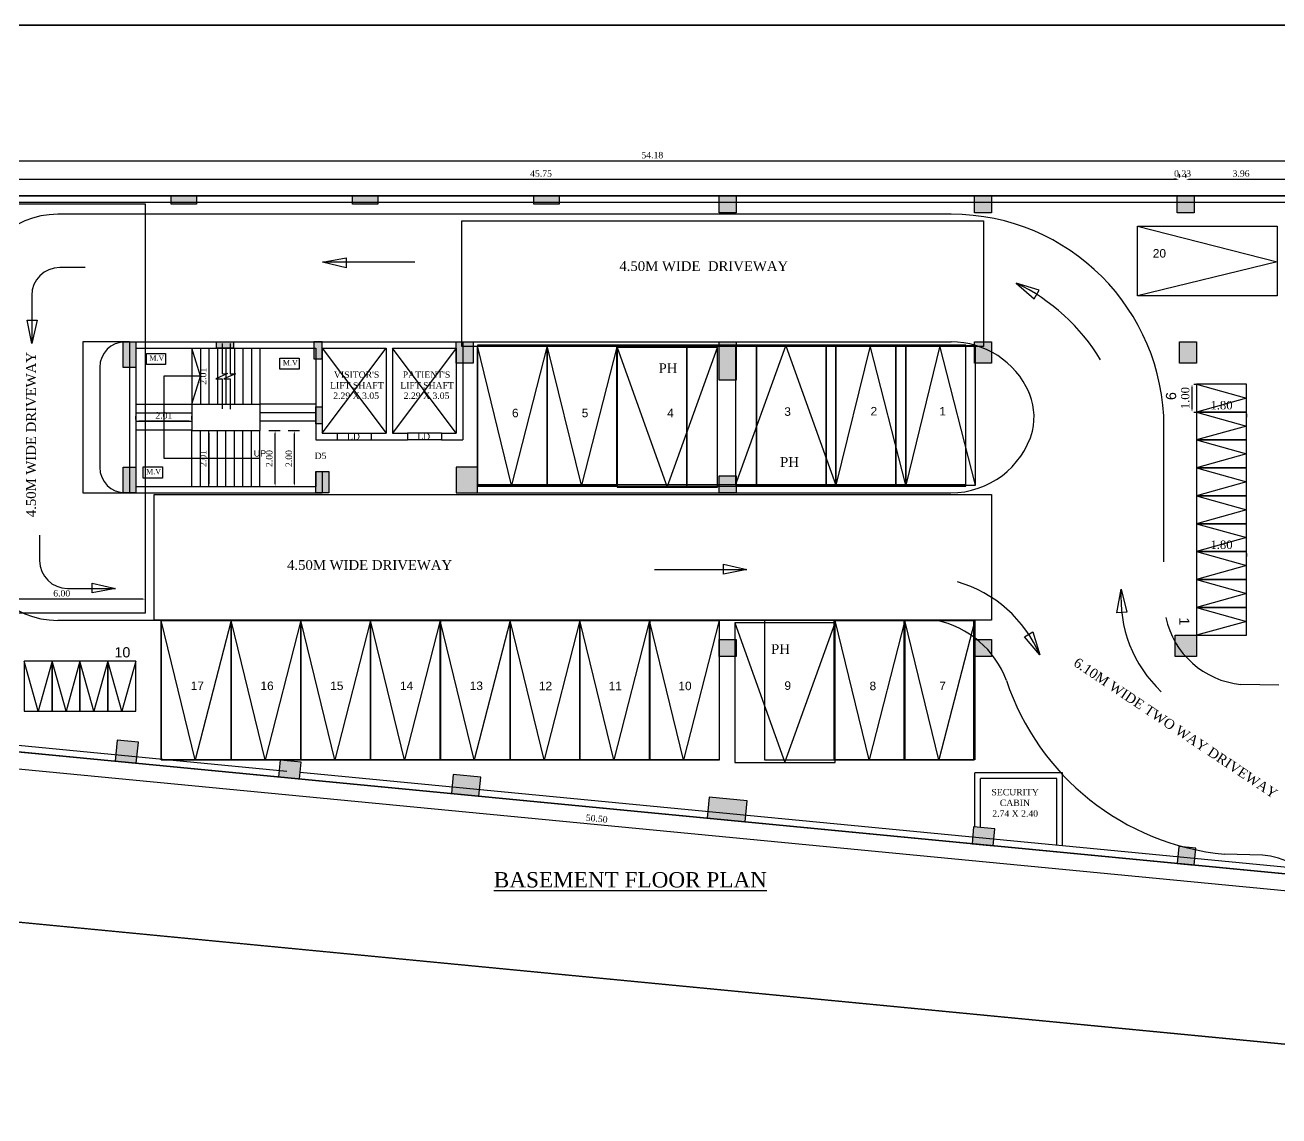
# Model space of a CAD drawing. Header units: metres. Extents: x 2754 to 3501, y 1112 to 1514.
# Drawn here: x 3011.47 to 3056.39, y 1399.78 to 1438.87 of the extents above; entities that cross this region are included whole.
import ezdxf
from ezdxf.lldxf.tags import DXFTag

# ---------------------------------------------------------------- set-up
doc = ezdxf.new("R2010")
doc.units = ezdxf.units.M
doc.linetypes.add('Demolished', pattern=[4.8, 3.2, -1.6])
for name, color, linetype in [('AR-COLHATCH', 2, 'Continuous'), ('AR-COLUMN', 2, 'Continuous'), ('AR-HIDDEN', 2, 'DASHED'), ('AR-TEXT', 55, 'Continuous'), ('AR-THIN', 8, 'Continuous'), ('AR-WALL', 7, 'Continuous'), ('BLK_1_BASEMENT_-1_BLDG_FOOTPRINT', 1, 'Continuous'), ('BLK_1_FLR_-1_BASEMENT_COVERED_PARKING', 173, 'Continuous'), ('BLK_1_FLR_-1_BLT_UP_AREA', 12, 'Continuous'), ('BLK_1_FLR_-1_BLT_UP_AREA_DEDUCT', 12, 'Continuous'), ('BLK_1_FLR_-1_EXIT_WIDTH_DOOR', 2, 'Continuous'), ('BLK_1_FLR_-1_EXIT_WIDTH_STAIR', 1, 'Continuous'), ('BLK_1_LVL_-1_BSMNT_PLOT_BOUNDARY', 70, 'Continuous'), ('BLK_1_LVL_-1_BSMNT_SIDE_SETBACK1', 171, 'Continuous'), ('BLK_1_LVL_-1_BSMNT_SIDE_SETBACK2', 102, 'Continuous'), ('DRIVE_WAY', 7, 'Continuous'), ('PER_AISLE_WIDTH', 5, 'Continuous')]:
    doc.layers.add(name, color=color, linetype=linetype)
doc.layers.add('PARKING_SLOT', color=30, linetype='Continuous', plot=False)
doc.layers.add('TWO_WHEELER_PARKING', color=2, linetype='Continuous', plot=False)
doc.styles.add('ANAND', font='times.ttf')
doc.styles.get("Standard").update_dxf_attribs({"font": 'arial.ttf'})
tags = doc.linetypes.add('DASHED', pattern=[0.75, 0.5, -0.25]).pattern_tags.tags
tags[6:7] = [DXFTag(74, 4), DXFTag(75, 0), DXFTag(340, '0'), DXFTag(46, 1.0), DXFTag(50, 0.0), DXFTag(44, 0.0), DXFTag(45, 0.0)]
tags[4:5] = [DXFTag(74, 4), DXFTag(75, 0), DXFTag(340, '0'), DXFTag(46, 1.0), DXFTag(50, 0.0), DXFTag(44, 0.0), DXFTag(45, 0.0)]
doc.dimstyles.new('V1', dxfattribs={"dimtxt": 0.23, "dimasz": 0.1, "dimexe": 0.18, "dimexo": 0.0625, "dimgap": 0.09, "dimtad": 1, "dimzin": 0, "dimdsep": 46, "dimtxsty": 'ANAND', "dimcen": 0.09, "dimadec": 0, "dimazin": 0, "dimtfac": 1, "dimtix": 1, "dimtofl": 0, "dimtmove": 2, "dimatfit": 0, "dimfxl": 0, "dimtolj": 1, "dimtzin": 0, "dimarcsym": 0})

# ---------------------------------------------------------------- blocks, each defined once
blk = doc.blocks.new('cOLUMN')
at = {"layer": 'AR-COLHATCH'}
h = blk.add_hatch(color=256, dxfattribs=at)
h.dxf.hatch_style = 1
h.paths.add_polyline_path([(24, 24), (0, 24), (0, 0), (24, 0)])
at = {"layer": 'AR-COLUMN'}
blk.add_lwpolyline([(0, 24), (24, 24), (24, 0), (0, 0)], close=True, dxfattribs=at)
blk = doc.blocks.new('FWOFKW23')
at = {"layer": 'AR-TEXT'}
blk.add_lwpolyline([(23488.7, -34981.1), (23520.1, -34993.2), (23522.5, -34979.4)], close=True, dxfattribs=at)
blk.add_arc((23461.9, -35259.5), 279.6, 51.0553, 84.5001, dxfattribs=at)
blk = doc.blocks.new('9EU19UJD')
at = {"layer": 'AR-TEXT'}
blk.add_lwpolyline([(22694.6, -36607.6, 0.226964), (22819.4, -36700.2)], format="xyb", dxfattribs=at)
blk.add_lwpolyline([(22694.6, -36607.6), (22718.5, -36631.3), (22707, -36639.2)], close=True, dxfattribs=at)
blk = doc.blocks.new('*D763')
at = {"color": 0, "lineweight": -2}
for p, q in [((3007.082, 1433.478), (3007.082, 1433.16)), ((3007.182, 1433.34), (3052.728, 1433.34)), ((3052.828, 1433.402), (3052.828, 1433.52))]:
    blk.add_line(p, q, dxfattribs=at)
at = {"color": 0}
for points in [[(3007.182, 1433.357), (3007.182, 1433.323), (3007.082, 1433.34)], [(3052.728, 1433.357), (3052.728, 1433.323), (3052.828, 1433.34)]]:
    blk.add_solid(points, dxfattribs=at)
at = {"layer": 'Defpoints', "color": 0}
for p in [(3007.082, 1433.54), (3052.828, 1433.34), (3052.828, 1433.34)]:
    blk.add_point(p, dxfattribs=at)
at = {"color": 0, "insert": (3029.955, 1433.547), "char_height": 0.23, "attachment_point": 5, "style": 'ANAND'}
blk.add_mtext('\\A1;45.75', dxfattribs=at)
blk = doc.blocks.new('*D764')
at = {"color": 0, "lineweight": -2}
for p, q in [((3052.728, 1433.34), (3052.628, 1433.34)), ((3052.828, 1433.402), (3052.828, 1433.52)), ((3053.056, 1433.402), (3053.056, 1433.52)), ((3053.156, 1433.34), (3053.256, 1433.34))]:
    blk.add_line(p, q, dxfattribs=at)
at = {"color": 0}
for points in [[(3052.728, 1433.357), (3052.728, 1433.323), (3052.828, 1433.34)], [(3053.156, 1433.357), (3053.156, 1433.323), (3053.056, 1433.34)]]:
    blk.add_solid(points, dxfattribs=at)
at = {"layer": 'Defpoints', "color": 0}
for p in [(3052.828, 1433.34), (3053.056, 1433.34), (3053.056, 1433.34)]:
    blk.add_point(p, dxfattribs=at)
at = {"color": 0, "insert": (3052.942, 1433.547), "char_height": 0.23, "attachment_point": 5, "style": 'ANAND'}
blk.add_mtext('\\A1;0.23', dxfattribs=at)
blk = doc.blocks.new('*D765')
at = {"color": 0, "lineweight": -2}
for p, q in [((3053.056, 1433.402), (3053.056, 1433.52)), ((3053.156, 1433.34), (3056.919, 1433.34)), ((3057.019, 1433.402), (3057.019, 1433.52))]:
    blk.add_line(p, q, dxfattribs=at)
at = {"color": 0}
for points in [[(3053.156, 1433.357), (3053.156, 1433.323), (3053.056, 1433.34)], [(3056.919, 1433.357), (3056.919, 1433.323), (3057.019, 1433.34)]]:
    blk.add_solid(points, dxfattribs=at)
at = {"layer": 'Defpoints', "color": 0}
for p in [(3053.056, 1433.34), (3057.019, 1433.34), (3057.019, 1433.34)]:
    blk.add_point(p, dxfattribs=at)
at = {"color": 0, "insert": (3055.037, 1433.547), "char_height": 0.23, "attachment_point": 5, "style": 'ANAND'}
blk.add_mtext('\\A1;3.96', dxfattribs=at)
blk = doc.blocks.new('*D768')
at = {"color": 0, "lineweight": -2}
for p, q in [((3006.854, 1434.009), (3006.854, 1433.817)), ((3061.032, 1434.009), (3061.032, 1433.817)), ((3006.954, 1433.997), (3060.932, 1433.997))]:
    blk.add_line(p, q, dxfattribs=at)
at = {"color": 0}
for points in [[(3006.954, 1434.014), (3006.954, 1433.981), (3006.854, 1433.997)], [(3060.932, 1434.014), (3060.932, 1433.981), (3061.032, 1433.997)]]:
    blk.add_solid(points, dxfattribs=at)
at = {"layer": 'Defpoints', "color": 0}
for p in [(3006.854, 1434.071), (3061.032, 1434.071), (3061.032, 1433.997)]:
    blk.add_point(p, dxfattribs=at)
at = {"color": 0, "insert": (3033.943, 1434.205), "char_height": 0.23, "attachment_point": 5, "style": 'ANAND'}
blk.add_mtext('\\A1;54.18', dxfattribs=at)
blk = doc.blocks.new('*D789')
at = {"color": 0, "lineweight": -2}
for p, q in [((3006.848, 1413.182), (3006.779, 1412.466)), ((3006.895, 1412.636), (3056.964, 1407.817)), ((3057.115, 1408.344), (3057.046, 1407.628))]:
    blk.add_line(p, q, dxfattribs=at)
at = {"color": 0}
for points in [[(3006.897, 1412.652), (3006.894, 1412.619), (3006.796, 1412.645)], [(3056.966, 1407.834), (3056.963, 1407.801), (3057.064, 1407.808)]]:
    blk.add_solid(points, dxfattribs=at)
at = {"layer": 'Defpoints', "color": 0}
for p in [(3006.854, 1413.244), (3057.121, 1408.407), (3057.064, 1407.808)]:
    blk.add_point(p, dxfattribs=at)
at = {"color": 0, "insert": (3031.95, 1410.433), "char_height": 0.23, "attachment_point": 5, "rotation": 354.503, "style": 'ANAND'}
blk.add_mtext('\\A1;50.50', dxfattribs=at)
blk = doc.blocks.new('*D796')
at = {"color": 0, "lineweight": -2}
for p, q in [((3018.118, 1427.288), (3018.235, 1427.288)), ((3018.055, 1427.188), (3018.055, 1425.381)), ((3018.118, 1425.281), (3018.235, 1425.281))]:
    blk.add_line(p, q, dxfattribs=at)
at = {"color": 0}
for points in [[(3018.038, 1427.188), (3018.072, 1427.188), (3018.055, 1427.288)], [(3018.038, 1425.381), (3018.072, 1425.381), (3018.055, 1425.281)]]:
    blk.add_solid(points, dxfattribs=at)
at = {"layer": 'Defpoints', "color": 0}
for p in [(3018.055, 1427.288), (3018.055, 1425.281), (3018.055, 1425.281)]:
    blk.add_point(p, dxfattribs=at)
at = {"color": 0, "insert": (3017.848, 1426.285), "char_height": 0.23, "attachment_point": 5, "rotation": 90, "style": 'ANAND'}
blk.add_mtext('\\A1;2.01', dxfattribs=at)
blk = doc.blocks.new('*D797')
at = {"color": 0, "lineweight": -2}
for p, q in [((3018.055, 1424.242), (3018.055, 1422.435)), ((3018.118, 1424.342), (3018.235, 1424.342)), ((3018.118, 1422.335), (3018.235, 1422.335))]:
    blk.add_line(p, q, dxfattribs=at)
at = {"color": 0}
for points in [[(3018.038, 1424.242), (3018.072, 1424.242), (3018.055, 1424.342)], [(3018.038, 1422.435), (3018.072, 1422.435), (3018.055, 1422.335)]]:
    blk.add_solid(points, dxfattribs=at)
at = {"layer": 'Defpoints', "color": 0}
for p in [(3018.055, 1424.342), (3018.055, 1422.335), (3018.055, 1422.335)]:
    blk.add_point(p, dxfattribs=at)
at = {"color": 0, "insert": (3017.848, 1423.338), "char_height": 0.23, "attachment_point": 5, "rotation": 90, "style": 'ANAND'}
blk.add_mtext('\\A1;2.01', dxfattribs=at)
blk = doc.blocks.new('*D798')
at = {"color": 0, "lineweight": -2}
for p, q in [((3015.439, 1424.734), (3015.439, 1424.852)), ((3017.345, 1424.672), (3015.539, 1424.672)), ((3017.445, 1424.734), (3017.445, 1424.852))]:
    blk.add_line(p, q, dxfattribs=at)
at = {"color": 0}
for points in [[(3015.539, 1424.688), (3015.539, 1424.655), (3015.439, 1424.672)], [(3017.345, 1424.688), (3017.345, 1424.655), (3017.445, 1424.672)]]:
    blk.add_solid(points, dxfattribs=at)
at = {"layer": 'Defpoints', "color": 0}
for p in [(3015.439, 1424.672), (3015.439, 1424.672), (3017.445, 1424.672)]:
    blk.add_point(p, dxfattribs=at)
at = {"color": 0, "insert": (3016.442, 1424.879), "char_height": 0.23, "attachment_point": 5, "style": 'ANAND'}
blk.add_mtext('\\A1;2.01', dxfattribs=at)
blk = doc.blocks.new('*D799')
at = {"color": 0, "lineweight": -2}
for p, q in [((3053.437, 1424.938), (3053.437, 1424.821)), ((3055.137, 1425.001), (3053.537, 1425.001)), ((3055.237, 1424.938), (3055.237, 1424.821))]:
    blk.add_line(p, q, dxfattribs=at)
at = {"color": 0}
for points in [[(3053.537, 1425.018), (3053.537, 1424.984), (3053.437, 1425.001)], [(3055.137, 1425.018), (3055.137, 1424.984), (3055.237, 1425.001)]]:
    blk.add_solid(points, dxfattribs=at)
at = {"layer": 'Defpoints', "color": 0}
for p in [(3053.437, 1425.001), (3053.437, 1425.001), (3055.237, 1425.001)]:
    blk.add_point(p, dxfattribs=at)
at = {"color": 0, "insert": (3054.337, 1425.244), "char_height": 0.3, "attachment_point": 5, "style": 'ANAND'}
blk.add_mtext('\\A1;1.80', dxfattribs=at)
blk = doc.blocks.new('*D760')
at = {"color": 0, "lineweight": -2}
for p, q in [((3053.343, 1426.001), (3053.46, 1426.001)), ((3053.28, 1425.101), (3053.28, 1425.901)), ((3053.343, 1425.001), (3053.46, 1425.001))]:
    blk.add_line(p, q, dxfattribs=at)
at = {"color": 0}
for points in [[(3053.263, 1425.901), (3053.297, 1425.901), (3053.28, 1426.001)], [(3053.263, 1425.101), (3053.297, 1425.101), (3053.28, 1425.001)]]:
    blk.add_solid(points, dxfattribs=at)
at = {"layer": 'Defpoints', "color": 0}
for p in [(3053.28, 1426.001), (3053.28, 1426.001), (3053.28, 1425.001)]:
    blk.add_point(p, dxfattribs=at)
at = {"color": 0, "insert": (3053.037, 1425.501), "char_height": 0.3, "attachment_point": 5, "rotation": 90, "style": 'ANAND'}
blk.add_mtext('\\A1;1.00', dxfattribs=at)
blk = doc.blocks.new('*D761')
at = {"color": 0, "lineweight": -2}
for p, q in [((3053.437, 1419.938), (3053.437, 1419.821)), ((3055.137, 1420.001), (3053.537, 1420.001)), ((3055.237, 1419.938), (3055.237, 1419.821))]:
    blk.add_line(p, q, dxfattribs=at)
at = {"color": 0}
for points in [[(3053.537, 1420.018), (3053.537, 1419.984), (3053.437, 1420.001)], [(3055.137, 1420.018), (3055.137, 1419.984), (3055.237, 1420.001)]]:
    blk.add_solid(points, dxfattribs=at)
at = {"layer": 'Defpoints', "color": 0}
for p in [(3053.437, 1420.001), (3053.437, 1420.001), (3055.237, 1420.001)]:
    blk.add_point(p, dxfattribs=at)
at = {"color": 0, "insert": (3054.337, 1420.244), "char_height": 0.3, "attachment_point": 5, "style": 'ANAND'}
blk.add_mtext('\\A1;1.80', dxfattribs=at)
blk = doc.blocks.new('*D800')
at = {"layer": 'Defpoints', "color": 0}
for p in [(3009.782, 1418.298), (3009.782, 1417.811), (3015.782, 1417.811)]:
    blk.add_point(p, dxfattribs=at)
at = {"layer": 'DRIVE_WAY', "color": 0, "lineweight": -2}
for p, q in [((3009.782, 1417.874), (3009.782, 1418.478)), ((3015.682, 1418.298), (3009.882, 1418.298)), ((3015.782, 1417.874), (3015.782, 1418.478))]:
    blk.add_line(p, q, dxfattribs=at)
at = {"layer": 'DRIVE_WAY', "color": 0}
for points in [[(3009.882, 1418.314), (3009.882, 1418.281), (3009.782, 1418.298)], [(3015.682, 1418.314), (3015.682, 1418.281), (3015.782, 1418.298)]]:
    blk.add_solid(points, dxfattribs=at)
at = {"layer": 'DRIVE_WAY', "color": 0, "insert": (3012.782, 1418.505), "char_height": 0.23, "attachment_point": 5, "style": 'ANAND'}
blk.add_mtext('\\A1;6.00', dxfattribs=at)
blk = doc.blocks.new('*D802')
at = {"layer": 'BLK_1_FLR_-1_EXIT_WIDTH_STAIR', "color": 0, "lineweight": -2}
for p, q in [((3020.2, 1424.335), (3020.608, 1424.335)), ((3020.428, 1422.435), (3020.428, 1424.235)), ((3020.2, 1422.335), (3020.608, 1422.335))]:
    blk.add_line(p, q, dxfattribs=at)
at = {"layer": 'BLK_1_FLR_-1_EXIT_WIDTH_STAIR', "color": 0}
for points in [[(3020.412, 1424.235), (3020.445, 1424.235), (3020.428, 1424.335)], [(3020.412, 1422.435), (3020.445, 1422.435), (3020.428, 1422.335)]]:
    blk.add_solid(points, dxfattribs=at)
at = {"layer": 'Defpoints', "color": 0}
for p in [(3020.138, 1424.335), (3020.428, 1424.335), (3020.138, 1422.335)]:
    blk.add_point(p, dxfattribs=at)
at = {"layer": 'BLK_1_FLR_-1_EXIT_WIDTH_STAIR', "color": 0, "insert": (3020.221, 1423.335), "char_height": 0.23, "attachment_point": 5, "rotation": 90, "style": 'ANAND'}
blk.add_mtext('\\A1;2.00', dxfattribs=at)
blk = doc.blocks.new('*D801')
at = {"layer": 'BLK_1_FLR_-1_EXIT_WIDTH_DOOR', "color": 0, "lineweight": -2}
for p, q in [((3020.898, 1424.335), (3021.306, 1424.335)), ((3021.126, 1422.435), (3021.126, 1424.235)), ((3020.898, 1422.335), (3021.306, 1422.335))]:
    blk.add_line(p, q, dxfattribs=at)
at = {"layer": 'BLK_1_FLR_-1_EXIT_WIDTH_DOOR', "color": 0}
for points in [[(3021.109, 1424.235), (3021.143, 1424.235), (3021.126, 1424.335)], [(3021.109, 1422.435), (3021.143, 1422.435), (3021.126, 1422.335)]]:
    blk.add_solid(points, dxfattribs=at)
at = {"layer": 'Defpoints', "color": 0}
for p in [(3020.836, 1424.335), (3021.126, 1424.335), (3020.836, 1422.335)]:
    blk.add_point(p, dxfattribs=at)
at = {"layer": 'BLK_1_FLR_-1_EXIT_WIDTH_DOOR', "color": 0, "insert": (3020.919, 1423.335), "char_height": 0.23, "attachment_point": 5, "rotation": 90, "style": 'ANAND'}
blk.add_mtext('\\A1;2.00', dxfattribs=at)

msp = doc.modelspace()

# ---------------------------------------------------------------- hatches: boundary and pattern name
at = {"layer": 'AR-COLHATCH'}
h = msp.add_hatch(color=256, dxfattribs=at)
h.dxf.hatch_style = 1
h.paths.add_polyline_path([(3017.61305, 1432.44417), (3017.61305, 1432.74897), (3016.69865, 1432.74897), (3016.69865, 1432.44417)])
h = msp.add_hatch(color=256, dxfattribs=at)
h.dxf.hatch_style = 1
h.paths.add_polyline_path([(3024.11037, 1432.44417), (3024.11037, 1432.74897), (3023.19597, 1432.74897), (3023.19597, 1432.44417)])
h = msp.add_hatch(color=256, dxfattribs=at)
h.dxf.hatch_style = 1
h.paths.add_polyline_path([(3030.60769, 1432.44417), (3030.60769, 1432.74897), (3029.69329, 1432.74897), (3029.69329, 1432.44417)])
h = msp.add_hatch(color=256, dxfattribs=at)
h.dxf.hatch_style = 1
h.paths.add_polyline_path([(3045.48701, 1432.13937), (3046.09661, 1432.13937), (3046.09661, 1432.74897), (3045.48701, 1432.74897)])
h = msp.add_hatch(color=256, dxfattribs=at)
h.dxf.hatch_style = 1
h.paths.add_polyline_path([(3052.75141, 1432.13937), (3053.36101, 1432.13937), (3053.36101, 1432.74897), (3052.75141, 1432.74897)])
h = msp.add_hatch(color=256, dxfattribs=at)
h.dxf.hatch_style = 1
h.paths.add_polyline_path([(3015.43881, 1427.51657), (3014.98161, 1427.51657), (3014.98161, 1426.60217), (3015.43881, 1426.60217)])
h = msp.add_hatch(color=256, dxfattribs=at)
h.dxf.hatch_style = 1
h.paths.add_polyline_path([(3018.32171, 1427.51657), (3018.93131, 1427.51657), (3018.93131, 1427.28797), (3018.32171, 1427.28797)])
h = msp.add_hatch(color=256, dxfattribs=at)
h.dxf.hatch_style = 1
h.paths.add_polyline_path([(3021.81421, 1426.90697), (3022.11901, 1426.90697), (3022.11901, 1427.51657), (3021.81421, 1427.51657)])
h = msp.add_hatch(color=256, dxfattribs=at)
h.dxf.hatch_style = 1
h.paths.add_polyline_path([(3027.52921, 1427.51657), (3026.91961, 1427.51657), (3026.91961, 1426.75457), (3027.52921, 1426.75457)])
h = msp.add_hatch(color=256, dxfattribs=at)
h.dxf.hatch_style = 1
h.paths.add_polyline_path([(3036.95261, 1427.51657), (3036.34301, 1427.51657), (3036.34301, 1426.14497), (3036.95261, 1426.14497)])
h = msp.add_hatch(color=256, dxfattribs=at)
h.dxf.hatch_style = 1
h.paths.add_polyline_path([(3046.09661, 1427.51657), (3045.48701, 1427.51657), (3045.48701, 1426.75457), (3046.09661, 1426.75457)])
h = msp.add_hatch(color=256, dxfattribs=at)
h.dxf.hatch_style = 1
h.paths.add_polyline_path([(3053.43721, 1427.51657), (3052.82761, 1427.51657), (3052.82761, 1426.75457), (3053.43721, 1426.75457)])
h = msp.add_hatch(color=256, dxfattribs=at)
h.dxf.hatch_style = 1
h.paths.add_polyline_path([(3021.89041, 1425.19247), (3021.89041, 1424.58287), (3022.11901, 1424.58287), (3022.11901, 1425.19247)])
h = msp.add_hatch(color=256, dxfattribs=at)
h.dxf.hatch_style = 1
h.paths.add_polyline_path([(3015.43881, 1423.02077), (3014.98161, 1423.02077), (3014.98161, 1422.10637), (3015.43881, 1422.10637)])
h = msp.add_hatch(color=256, dxfattribs=at)
h.dxf.hatch_style = 1
h.paths.add_polyline_path([(3022.34761, 1422.86837), (3021.89041, 1422.86837), (3021.89041, 1422.10637), (3022.34761, 1422.10637)])
h = msp.add_hatch(color=256, dxfattribs=at)
h.dxf.hatch_style = 1
h.paths.add_polyline_path([(3026.91961, 1423.02077), (3027.68161, 1423.02077), (3027.68161, 1422.10637), (3026.91961, 1422.10637)])
h = msp.add_hatch(color=256, dxfattribs=at)
h.dxf.hatch_style = 1
h.paths.add_polyline_path([(3053.43721, 1417.00097), (3052.67521, 1417.00097), (3052.67521, 1416.23897), (3053.43721, 1416.23897)])
h = msp.add_hatch(color=256, dxfattribs=at)
h.dxf.hatch_style = 1
h.paths.add_polyline_path([(3014.76939, 1413.24824), (3015.52786, 1413.17522), (3015.45484, 1412.41673), (3014.69637, 1412.48974)])
h = msp.add_hatch(color=256, dxfattribs=at)
h.dxf.hatch_style = 1
h.paths.add_polyline_path([(3020.60304, 1412.53325), (3021.36144, 1412.46027), (3021.30298, 1411.8539), (3020.54458, 1411.92687)])
h = msp.add_hatch(color=256, dxfattribs=at)
h.dxf.hatch_style = 1
h.paths.add_polyline_path([(3026.81068, 1412.01266), (3027.79672, 1411.91777), (3027.73102, 1411.23512), (3026.74498, 1411.33002)])
h = msp.add_hatch(color=256, dxfattribs=at)
h.dxf.hatch_style = 1
h.paths.add_polyline_path([(3035.97521, 1411.20725), (3037.3405, 1411.07586), (3037.26751, 1410.31736), (3035.90221, 1410.44876)])
h = msp.add_hatch(color=256, dxfattribs=at)
h.dxf.hatch_style = 1
h.paths.add_polyline_path([(3045.39777, 1409.53482), (3045.45616, 1410.14162), (3046.21488, 1410.06871), (3046.15648, 1409.46191)])

# ---------------------------------------------------------------- linework, layer by layer
msp.add_line((3053.43721, 1417.00097), (3054.47521, 1417.00097))
msp.add_lwpolyline([(3006.85361, 1432.74897), (3061.03181, 1432.74897), (3064.34084, 1409.27395, -0.08308977), (3064.89013, 1406.22897), (3065.21794, 1392.74198), (3065.5425, 1379.27273), (3066.00713, 1376.74534), (3066.09638, 1376.39091), (3065.87879, 1376.32083), (3059.86475, 1375.21522), (3059.64359, 1375.16454), (3059.00706, 1378.57875), (3058.67291, 1392.32633), (3058.33876, 1406.07676, 0.24551373), (3057.12131, 1408.4067), (3006.85361, 1413.24429)], format="xyb", close=True)
at = {"lineweight": -2}
for points in [[(3027.67324, 1422.40227), (3030.17324, 1422.40227), (3030.17324, 1427.40227), (3027.67324, 1427.40227)], [(3030.17324, 1422.40227), (3032.67324, 1422.40227), (3032.67324, 1427.40227), (3030.17324, 1427.40227)], [(3032.67324, 1422.40227), (3035.17324, 1422.40227), (3035.17324, 1427.40227), (3032.67324, 1427.40227)], [(3035.17324, 1422.40227), (3037.67324, 1422.40227), (3037.67324, 1427.40227), (3035.17324, 1427.40227)], [(3037.67324, 1422.40227), (3040.17324, 1422.40227), (3040.17324, 1427.40227), (3037.67324, 1427.40227)], [(3040.17324, 1422.40227), (3042.67324, 1422.40227), (3042.67324, 1427.40227), (3040.17324, 1427.40227)], [(3042.67324, 1422.40227), (3045.17324, 1422.40227), (3045.17324, 1427.40227), (3042.67324, 1427.40227)], [(3016.34844, 1412.5417), (3018.84844, 1412.5417), (3018.84844, 1417.5417), (3016.34844, 1417.5417)], [(3018.84844, 1412.5417), (3021.34844, 1412.5417), (3021.34844, 1417.5417), (3018.84844, 1417.5417)], [(3021.34844, 1412.5417), (3023.84844, 1412.5417), (3023.84844, 1417.5417), (3021.34844, 1417.5417)], [(3023.84844, 1412.5417), (3026.34844, 1412.5417), (3026.34844, 1417.5417), (3023.84844, 1417.5417)], [(3026.34844, 1412.5417), (3028.84844, 1412.5417), (3028.84844, 1417.5417), (3026.34844, 1417.5417)], [(3028.84844, 1412.5417), (3031.34844, 1412.5417), (3031.34844, 1417.5417), (3028.84844, 1417.5417)], [(3031.34844, 1412.5417), (3033.84844, 1412.5417), (3033.84844, 1417.5417), (3031.34844, 1417.5417)], [(3033.84844, 1412.5417), (3036.34844, 1412.5417), (3036.34844, 1417.5417), (3033.84844, 1417.5417)], [(3040.4603, 1412.5417), (3042.9603, 1412.5417), (3042.9603, 1417.5417), (3040.4603, 1417.5417)], [(3042.9603, 1412.5417), (3045.4603, 1412.5417), (3045.4603, 1417.5417), (3042.9603, 1417.5417)]]:
    msp.add_lwpolyline(points, close=True, dxfattribs=at)
at = {"color": 7, "linetype": 'Demolished'}
for points in [[(3015.81419, 1427.10474), (3016.50479, 1427.10474), (3016.50479, 1426.70959), (3015.81419, 1426.70959)], [(3020.60034, 1426.93427), (3021.29094, 1426.93427), (3021.29094, 1426.53912), (3020.60034, 1426.53912)], [(3015.70046, 1423.03231), (3016.39106, 1423.03231), (3016.39106, 1422.63717), (3015.70046, 1422.63717)]]:
    msp.add_lwpolyline(points, close=True, dxfattribs=at)
for points in [[(3053.43721, 1426.00097), (3055.23721, 1425.50097), (3053.43721, 1425.00097)], [(3053.43721, 1425.00097), (3055.23721, 1424.50097), (3053.43721, 1424.00097)], [(3053.43721, 1424.00097), (3055.23721, 1423.50097), (3053.43721, 1423.00097)], [(3053.43721, 1423.00097), (3055.23721, 1422.50097), (3053.43721, 1422.00097)], [(3053.43721, 1422.00097), (3055.23721, 1421.50097), (3053.43721, 1421.00097)], [(3053.43721, 1421.00097), (3055.23721, 1420.50097), (3053.43721, 1420.00097)], [(3053.43721, 1420.00097), (3055.23721, 1419.50097), (3053.43721, 1419.00097)], [(3053.43721, 1419.00097), (3055.23721, 1418.50097), (3053.43721, 1418.00097)], [(3053.43721, 1418.00097), (3055.23721, 1417.50097), (3053.43721, 1417.00097)], [(3012.43578, 1416.07912), (3011.93578, 1414.27912), (3011.43578, 1416.07912)], [(3013.43578, 1416.07912), (3012.93578, 1414.27912), (3012.43578, 1416.07912)], [(3014.43578, 1416.07912), (3013.93578, 1414.27912), (3013.43578, 1416.07912)], [(3015.43578, 1416.07912), (3014.93578, 1414.27912), (3014.43578, 1416.07912)]]:
    msp.add_lwpolyline(points)
at = {"layer": 'AR-COLUMN', "ltscale": 7}
for p, q in [((3006.85361, 1432.74897), (3061.03181, 1432.74897)), ((3007.08221, 1432.52037), (3060.80321, 1432.52037)), ((3020.84901, 1412.12708), (3007.08221, 1413.45195)), ((3020.83804, 1411.89848), (3006.85361, 1413.24429))]:
    msp.add_line(p, q, dxfattribs=at)
at = {"layer": 'AR-COLUMN'}
for points in [[(3016.69865, 1432.74897), (3017.61305, 1432.74897), (3017.61305, 1432.44417), (3016.69865, 1432.44417)], [(3023.19597, 1432.74897), (3024.11037, 1432.74897), (3024.11037, 1432.44417), (3023.19597, 1432.44417)], [(3029.69329, 1432.74897), (3030.60769, 1432.74897), (3030.60769, 1432.44417), (3029.69329, 1432.44417)], [(3045.48701, 1432.74897), (3046.09661, 1432.74897), (3046.09661, 1432.13937), (3045.48701, 1432.13937)], [(3052.75141, 1432.74897), (3053.36101, 1432.74897), (3053.36101, 1432.13937), (3052.75141, 1432.13937)], [(3014.98161, 1427.51657), (3015.43881, 1427.51657), (3015.43881, 1426.60217), (3014.98161, 1426.60217)], [(3018.32171, 1427.51657), (3018.93131, 1427.51657), (3018.93131, 1427.28797), (3018.32171, 1427.28797)], [(3021.81421, 1426.90697), (3022.11901, 1426.90697), (3022.11901, 1427.51657), (3021.81421, 1427.51657)], [(3026.91961, 1427.51657), (3027.52921, 1427.51657), (3027.52921, 1426.75457), (3026.91961, 1426.75457)], [(3036.34301, 1427.51657), (3036.95261, 1427.51657), (3036.95261, 1426.14497), (3036.34301, 1426.14497)], [(3045.48701, 1427.51657), (3046.09661, 1427.51657), (3046.09661, 1426.75457), (3045.48701, 1426.75457)], [(3052.82761, 1427.51657), (3053.43721, 1427.51657), (3053.43721, 1426.75457), (3052.82761, 1426.75457)], [(3021.89041, 1425.19247), (3022.11901, 1425.19247), (3022.11901, 1424.58287), (3021.89041, 1424.58287)], [(3014.98161, 1423.02077), (3015.43881, 1423.02077), (3015.43881, 1422.10637), (3014.98161, 1422.10637)], [(3021.89041, 1422.86837), (3022.34761, 1422.86837), (3022.34761, 1422.10637), (3021.89041, 1422.10637)], [(3027.68161, 1423.02077), (3026.91961, 1423.02077), (3026.91961, 1422.10637), (3027.68161, 1422.10637)], [(3052.67521, 1417.00097), (3053.43721, 1417.00097), (3053.43721, 1416.23897), (3052.67521, 1416.23897)], [(3015.52786, 1413.17522), (3014.76939, 1413.24824), (3014.69637, 1412.48974), (3015.45484, 1412.41673)], [(3021.36135, 1412.46039), (3020.60287, 1412.53348), (3020.54458, 1411.92687), (3021.30306, 1411.85378)], [(3027.79672, 1411.91777), (3026.81068, 1412.01266), (3026.74498, 1411.33002), (3027.73102, 1411.23512)], [(3037.3405, 1411.07586), (3035.97521, 1411.20725), (3035.90221, 1410.44876), (3037.26751, 1410.31736)], [(3045.45616, 1410.14162), (3045.39777, 1409.53482), (3046.15648, 1409.46191), (3046.21488, 1410.06871)]]:
    msp.add_lwpolyline(points, close=True, dxfattribs=at)
at = {"layer": 'AR-COLUMN', "ltscale": 7}
for points in [[(3057.20152, 1408.62864), (3021.32492, 1412.08128)], [(3057.12131, 1408.4067), (3020.83804, 1411.89848)]]:
    msp.add_lwpolyline(points, dxfattribs=at)
at = {"layer": 'AR-HIDDEN', "ltscale": 10}
for p, q in [((3018.96941, 1427.28797), (3018.96941, 1425.28137)), ((3019.27421, 1427.28797), (3019.27421, 1425.28137)), ((3019.57901, 1427.28797), (3019.57901, 1425.28137)), ((3019.88381, 1427.28797), (3019.88381, 1425.28137)), ((3022.11901, 1427.28797), (3024.40501, 1424.23997)), ((3022.11901, 1424.23997), (3024.40501, 1427.28797)), ((3026.91961, 1427.28797), (3024.63361, 1424.23997)), ((3026.91961, 1424.23997), (3024.63361, 1427.28797)), ((3021.89041, 1425.28137), (3019.88381, 1425.28137)), ((3021.89041, 1424.97657), (3019.88381, 1424.97657)), ((3021.89041, 1424.67177), (3019.88381, 1424.67177))]:
    msp.add_line(p, q, dxfattribs=at)
at = {"layer": 'AR-HIDDEN', "ltscale": 15}
msp.add_lwpolyline([(3015.21021, 1427.51657), (3015.21021, 1427.51657), (3013.53381, 1427.51657), (3013.53381, 1422.10637), (3015.21021, 1422.10637), (3015.21021, 1422.10637)], dxfattribs=at)
at = {"layer": 'AR-TEXT'}
for points in [[(3025.43647, 1430.36643), (3022.13, 1430.36643), (3022.96842, 1430.52698), (3022.96842, 1430.17138), (3022.13, 1430.36643)], [(3034.02568, 1419.35397), (3037.33215, 1419.35397), (3036.49373, 1419.19341), (3036.49373, 1419.54901), (3037.33215, 1419.35397)]]:
    msp.add_lwpolyline(points, dxfattribs=at)
for points in [[(3013.61984, 1430.17976), (3012.70892, 1430.17976, 0.41421356), (3011.70816, 1429.179), (3011.70816, 1427.45916), (3011.5476, 1428.29758), (3011.9032, 1428.29758), (3011.70816, 1427.45916)], [(3011.99083, 1420.59029), (3011.99083, 1419.67937, 0.41421356), (3012.99159, 1418.67861), (3014.71142, 1418.67861), (3013.873, 1418.51805), (3013.873, 1418.87365), (3014.71142, 1418.67861)]]:
    msp.add_lwpolyline(points, format="xyb", dxfattribs=at)
at = {"layer": 'AR-THIN'}
for p, q in [((3044.65529, 1432.08857), (3012.64481, 1432.08857)), ((3027.52921, 1427.51657), (3044.65487, 1427.51657)), ((3014.14341, 1426.60217), (3014.14341, 1423.02077)), ((3022.65241, 1424.23997), (3023.87161, 1424.23997)), ((3026.38621, 1424.23997), (3025.16701, 1424.23997)), ((3052.27487, 1419.63879), (3052.27487, 1424.46857)), ((3022.65241, 1424.01137), (3023.87161, 1424.01137)), ((3026.38621, 1424.01137), (3025.16701, 1424.01137)), ((3027.68161, 1422.10637), (3044.63552, 1422.10637)), ((3044.11929, 1417.53437), (3012.64481, 1417.53437)), ((3056.39356, 1415.21332), (3055.03089, 1415.24277)), ((3055.80794, 1409.12815), (3054.44527, 1409.1576))]:
    msp.add_line(p, q, dxfattribs=at)
for points in [[(3051.33184, 1431.66066), (3056.33056, 1430.3805), (3051.33184, 1429.1613)], [(3017.44541, 1425.28137), (3017.75021, 1426.28467), (3017.44541, 1427.28797)], [(3018.52684, 1427.4594), (3018.53083, 1426.37611), (3018.72483, 1426.37683), (3018.30736, 1426.1954), (3018.5315, 1426.19623), (3018.53549, 1425.11294)], [(3018.81309, 1427.4568), (3018.81708, 1426.37351), (3019.01108, 1426.37423), (3018.59361, 1426.19281), (3018.81775, 1426.19363), (3018.82174, 1425.11034)], [(3030.18097, 1427.37842), (3028.90081, 1422.3797), (3027.68161, 1427.37842)], [(3032.68033, 1427.37842), (3031.40017, 1422.3797), (3030.18097, 1427.37842)], [(3032.68033, 1427.31406), (3034.47987, 1422.31534), (3036.27941, 1427.31406)], [(3036.92462, 1422.3797), (3038.72416, 1427.37842), (3040.5237, 1422.3797)], [(3043.02306, 1422.3797), (3041.7429, 1427.37842), (3040.5237, 1422.3797)], [(3045.52242, 1422.3797), (3044.24226, 1427.37842), (3043.02306, 1422.3797)], [(3017.75021, 1426.28467), (3016.44211, 1426.28467), (3016.44211, 1423.35097), (3019.88381, 1423.35097)], [(3018.84749, 1417.53437), (3017.56733, 1412.53565), (3016.34813, 1417.53437)], [(3021.34685, 1417.53437), (3020.06669, 1412.53565), (3018.84749, 1417.53437)], [(3023.84621, 1417.53437), (3022.56605, 1412.53565), (3021.34685, 1417.53437)], [(3026.34557, 1417.53437), (3025.06541, 1412.53565), (3023.84621, 1417.53437)], [(3028.84493, 1417.53437), (3027.56477, 1412.53565), (3026.34557, 1417.53437)], [(3031.34429, 1417.53437), (3030.06413, 1412.53565), (3028.84493, 1417.53437)], [(3033.84365, 1417.53437), (3032.56349, 1412.53565), (3031.34429, 1417.53437)], [(3036.34301, 1417.53437), (3035.06285, 1412.53565), (3033.84365, 1417.53437)], [(3036.89495, 1417.44764), (3038.69449, 1412.44892), (3040.49402, 1417.44764)], [(3042.99338, 1417.53437), (3041.71322, 1412.53565), (3040.49402, 1417.53437)], [(3045.49274, 1417.53437), (3044.21258, 1412.53565), (3042.99338, 1417.53437)]]:
    msp.add_lwpolyline(points, dxfattribs=at)
for centre, radius, start, end in [((3012.64481, 1429.04057), 3.048, 90, 180), ((3044.65487, 1424.46857), 7.62, 0, 90), ((3015.05781, 1426.60217), 0.9144, 90, 180), ((3044.65487, 1424.46857), 3.048, 23.930962, 90), ((3044.63552, 1425.15437), 3.048, 270, 344.085026), ((3015.05781, 1423.02077), 0.9144, 180, 270), ((3012.64481, 1420.58237), 3.048, 180, 270), ((3043.44518, 1414.20599), 3.39595, 20.293941, 78.550568), ((3055.32287, 1418.27675), 3.048, 192.081547, 264.502976), ((3055.32287, 1418.27675), 9.16129, 198.407694, 264.502976), ((3055.50053, 1406.07676), 3.06683, 359.997502, 84.247188)]:
    msp.add_arc(centre, radius, start, end, dxfattribs=at)
msp.add_open_spline([(3047.56669, 1424.31857), (3047.67494, 1424.807), (3047.61646, 1425.35625), (3047.39915, 1425.79492)], degree=3, dxfattribs=at)
at = {"layer": 'AR-WALL'}
for p, q in [((3015.21021, 1427.51657), (3015.21021, 1422.10637)), ((3015.21021, 1427.51657), (3027.14821, 1427.51657)), ((3015.43881, 1427.28797), (3015.43881, 1422.33497)), ((3015.43881, 1427.28797), (3021.89041, 1427.28797)), ((3021.89041, 1427.28797), (3021.89041, 1424.01137)), ((3022.11901, 1427.28797), (3022.11901, 1424.23997)), ((3022.11901, 1427.28797), (3024.40501, 1427.28797)), ((3024.40501, 1427.28797), (3024.40501, 1424.23997)), ((3024.63361, 1427.28797), (3026.91961, 1427.28797)), ((3024.63361, 1427.28797), (3024.63361, 1424.23997)), ((3024.63361, 1427.28797), (3024.63361, 1424.23997)), ((3026.91961, 1427.28797), (3026.91961, 1424.23997)), ((3027.14821, 1427.51657), (3027.14821, 1424.01137)), ((3022.11901, 1424.23997), (3022.65241, 1424.23997)), ((3022.65241, 1424.23997), (3022.65241, 1424.01137)), ((3023.87161, 1424.23997), (3024.40501, 1424.23997)), ((3023.87161, 1424.23997), (3023.87161, 1424.01137)), ((3024.63361, 1424.23997), (3025.16701, 1424.23997)), ((3025.16701, 1424.23997), (3025.16701, 1424.01137)), ((3026.38621, 1424.23997), (3026.91961, 1424.23997)), ((3026.38621, 1424.23997), (3026.38621, 1424.01137)), ((3021.89041, 1424.01137), (3022.65241, 1424.01137)), ((3023.87161, 1424.01137), (3025.16701, 1424.01137)), ((3026.38621, 1424.01137), (3027.14821, 1424.01137)), ((3021.89041, 1422.86837), (3021.89041, 1422.33497)), ((3021.89041, 1422.86837), (3022.11901, 1422.86837)), ((3022.11901, 1422.86837), (3022.11901, 1422.10637)), ((3015.43881, 1422.33497), (3021.89041, 1422.33497)), ((3015.21021, 1422.10637), (3022.11901, 1422.10637)), ((3048.64311, 1412.07262), (3045.49351, 1412.07262)), ((3045.49351, 1410.13803), (3045.49351, 1412.07262)), ((3048.64311, 1409.45227), (3048.64311, 1412.07262)), ((3048.43991, 1411.86942), (3045.69671, 1411.86942)), ((3045.69671, 1410.11851), (3045.69671, 1411.86942)), ((3048.43991, 1409.47183), (3048.43991, 1411.86942)), ((3048.43991, 1409.47183), (3048.43991, 1411.86942))]:
    msp.add_line(p, q, dxfattribs=at)
at = {"layer": 'AR-WALL', "color": 1}
for p, q in [((3017.44541, 1427.28797), (3017.44541, 1425.28137)), ((3017.75021, 1427.28797), (3017.75021, 1425.28137)), ((3018.05501, 1427.28797), (3018.05501, 1425.28137)), ((3018.35981, 1427.28797), (3018.35981, 1425.28137)), ((3018.66461, 1427.28797), (3018.66461, 1425.28137)), ((3015.43881, 1425.28137), (3017.44541, 1425.28137)), ((3017.44541, 1425.28137), (3019.88381, 1425.28137)), ((3017.44541, 1425.28137), (3017.44541, 1424.34157)), ((3019.88381, 1425.28137), (3019.88381, 1424.34157)), ((3015.43881, 1424.97657), (3017.44541, 1424.97657)), ((3015.43881, 1424.67177), (3017.44541, 1424.67177)), ((3015.43881, 1424.36697), (3017.44541, 1424.36697)), ((3017.44541, 1422.33497), (3017.44541, 1424.34157)), ((3017.44541, 1424.34157), (3019.88381, 1424.34157)), ((3017.75021, 1422.33497), (3017.75021, 1424.34157)), ((3018.05501, 1422.33497), (3018.05501, 1424.34157)), ((3018.35981, 1422.33497), (3018.35981, 1424.34157)), ((3018.66461, 1422.33497), (3018.66461, 1424.34157)), ((3018.96941, 1422.33497), (3018.96941, 1424.34157)), ((3019.27421, 1422.33497), (3019.27421, 1424.34157)), ((3019.57901, 1422.33497), (3019.57901, 1424.34157)), ((3019.88381, 1422.33497), (3019.88381, 1424.34157))]:
    msp.add_line(p, q, dxfattribs=at)
at = {"layer": 'AR-WALL'}
for points in [[(3056.33056, 1431.66066), (3056.33056, 1429.1613), (3051.33184, 1429.1613), (3051.33184, 1431.66066)], [(3030.18097, 1422.3797), (3027.68161, 1422.3797), (3027.68161, 1427.37842), (3030.18097, 1427.37842)], [(3032.68033, 1422.3797), (3030.18097, 1422.3797), (3030.18097, 1427.37842), (3032.68033, 1427.37842)], [(3032.68033, 1422.31534), (3036.27941, 1422.31534), (3036.27941, 1427.31406), (3032.68033, 1427.31406)], [(3036.92462, 1422.3797), (3040.5237, 1422.3797), (3040.5237, 1427.37842), (3036.92462, 1427.37842)], [(3043.02306, 1427.37842), (3040.5237, 1427.37842), (3040.5237, 1422.3797), (3043.02306, 1422.3797)], [(3045.52242, 1427.37842), (3043.02306, 1427.37842), (3043.02306, 1422.3797), (3045.52242, 1422.3797)], [(3018.84749, 1412.53565), (3016.34813, 1412.53565), (3016.34813, 1417.53437), (3018.84749, 1417.53437)], [(3021.34685, 1412.53565), (3018.84749, 1412.53565), (3018.84749, 1417.53437), (3021.34685, 1417.53437)], [(3023.84621, 1412.53565), (3021.34685, 1412.53565), (3021.34685, 1417.53437), (3023.84621, 1417.53437)], [(3026.34557, 1412.53565), (3023.84621, 1412.53565), (3023.84621, 1417.53437), (3026.34557, 1417.53437)], [(3028.84493, 1412.53565), (3026.34557, 1412.53565), (3026.34557, 1417.53437), (3028.84493, 1417.53437)], [(3031.34429, 1412.53565), (3028.84493, 1412.53565), (3028.84493, 1417.53437), (3031.34429, 1417.53437)], [(3033.84365, 1412.53565), (3031.34429, 1412.53565), (3031.34429, 1417.53437), (3033.84365, 1417.53437)], [(3036.34301, 1412.53565), (3033.84365, 1412.53565), (3033.84365, 1417.53437), (3036.34301, 1417.53437)], [(3036.89495, 1412.44892), (3040.49402, 1412.44892), (3040.49402, 1417.44764), (3036.89495, 1417.44764)], [(3042.99338, 1412.53565), (3040.49402, 1412.53565), (3040.49402, 1417.53437), (3042.99338, 1417.53437)], [(3045.49274, 1412.53565), (3042.99338, 1412.53565), (3042.99338, 1417.53437), (3045.49274, 1417.53437)]]:
    msp.add_lwpolyline(points, close=True, dxfattribs=at)
at = {"layer": 'BLK_1_BASEMENT_-1_BLDG_FOOTPRINT', "color": 1}
msp.add_lwpolyline([(3061.03181, 1432.74897), (3006.85361, 1432.74897), (3006.85361, 1413.24429), (3064.56405, 1407.69044)], close=True, dxfattribs=at)
at = {"layer": 'BLK_1_FLR_-1_BASEMENT_COVERED_PARKING', "color": 173}
msp.add_lwpolyline([(3061.03181, 1432.74897), (3006.85361, 1432.74897), (3006.85361, 1413.24429), (3064.56405, 1407.69044)], close=True, dxfattribs=at)
at = {"layer": 'BLK_1_FLR_-1_BLT_UP_AREA', "color": 12}
msp.add_lwpolyline([(3061.03181, 1432.74897), (3006.85361, 1432.74897), (3006.85361, 1413.24429), (3064.56405, 1407.69044)], close=True, dxfattribs=at)
at = {"layer": 'BLK_1_FLR_-1_BLT_UP_AREA_DEDUCT', "color": 12}
msp.add_lwpolyline([(3061.03181, 1432.74897), (3006.85361, 1432.74897), (3006.85361, 1413.24429), (3064.56405, 1407.69044)], close=True, dxfattribs=at)
at = {"layer": 'BLK_1_LVL_-1_BSMNT_PLOT_BOUNDARY'}
msp.add_lwpolyline([(3062.10314, 1361.65256), (3061.80969, 1362.81614), (3058.90937, 1378.59255), (3058.33591, 1402.18584), (2982.70005, 1409.46721), (2982.56573, 1438.86724), (3066.36668, 1438.86724), (3076.97691, 1363.59571)], close=True, dxfattribs=at)
at = {"layer": 'BLK_1_LVL_-1_BSMNT_SIDE_SETBACK1', "color": 171}
msp.add_lwpolyline([(3006.85361, 1413.24429), (3005.28414, 1407.29307), (3058.33591, 1402.18584), (3058.90937, 1378.59255), (3061.80969, 1362.81614), (3062.10314, 1361.65256), (3066.85965, 1362.27396), (3064.56405, 1407.69044)], close=True, dxfattribs=at)
at = {"layer": 'BLK_1_LVL_-1_BSMNT_SIDE_SETBACK2', "color": 102}
msp.add_lwpolyline([(3061.03181, 1432.74897), (3061.2832, 1438.86724), (3006.43809, 1438.86724), (3006.85361, 1432.74897)], close=True, dxfattribs=at)
at = {"layer": 'DRIVE_WAY', "color": 254}
msp.add_lwpolyline([(3009.78221, 1417.81128), (3015.78221, 1417.81128), (3015.78221, 1432.45372), (3009.78221, 1432.45372)], close=True, dxfattribs=at)
at = {"layer": 'PARKING_SLOT', "lineweight": -2}
for points in [[(3027.67324, 1422.3487), (3030.17324, 1422.3487), (3030.17324, 1427.3487), (3027.67324, 1427.3487)], [(3030.17324, 1422.3487), (3032.67324, 1422.3487), (3032.67324, 1427.3487), (3030.17324, 1427.3487)], [(3032.67324, 1422.3487), (3035.17324, 1422.3487), (3035.17324, 1427.3487), (3032.67324, 1427.3487)], [(3035.17324, 1422.3487), (3037.67324, 1422.3487), (3037.67324, 1427.3487), (3035.17324, 1427.3487)], [(3037.67324, 1422.3487), (3040.17324, 1422.3487), (3040.17324, 1427.3487), (3037.67324, 1427.3487)], [(3040.17324, 1422.3487), (3042.67324, 1422.3487), (3042.67324, 1427.3487), (3040.17324, 1427.3487)], [(3042.67324, 1422.3487), (3045.17324, 1422.3487), (3045.17324, 1427.3487), (3042.67324, 1427.3487)], [(3016.34844, 1412.5417), (3018.84844, 1412.5417), (3018.84844, 1417.5417), (3016.34844, 1417.5417)], [(3018.84844, 1412.5417), (3021.34844, 1412.5417), (3021.34844, 1417.5417), (3018.84844, 1417.5417)], [(3021.34844, 1412.5417), (3023.84844, 1412.5417), (3023.84844, 1417.5417), (3021.34844, 1417.5417)], [(3023.84844, 1412.5417), (3026.34844, 1412.5417), (3026.34844, 1417.5417), (3023.84844, 1417.5417)], [(3026.34844, 1412.5417), (3028.84844, 1412.5417), (3028.84844, 1417.5417), (3026.34844, 1417.5417)], [(3028.84844, 1412.5417), (3031.34844, 1412.5417), (3031.34844, 1417.5417), (3028.84844, 1417.5417)], [(3031.34844, 1412.5417), (3033.84844, 1412.5417), (3033.84844, 1417.5417), (3031.34844, 1417.5417)], [(3033.84844, 1412.5417), (3036.34844, 1412.5417), (3036.34844, 1417.5417), (3033.84844, 1417.5417)], [(3037.9603, 1412.5417), (3040.4603, 1412.5417), (3040.4603, 1417.5417), (3037.9603, 1417.5417)], [(3040.4603, 1412.5417), (3042.9603, 1412.5417), (3042.9603, 1417.5417), (3040.4603, 1417.5417)], [(3042.9603, 1412.5417), (3045.4603, 1412.5417), (3045.4603, 1417.5417), (3042.9603, 1417.5417)]]:
    msp.add_lwpolyline(points, close=True, dxfattribs=at)
at = {"layer": 'PER_AISLE_WIDTH', "color": 5}
for points in [[(3027.12106, 1431.8487), (3045.81045, 1431.8487), (3045.81045, 1427.3487), (3027.12106, 1427.3487)], [(3016.09012, 1422.0417), (3046.09012, 1422.0417), (3046.09012, 1417.5417), (3016.09012, 1417.5417)]]:
    msp.add_lwpolyline(points, close=True, dxfattribs=at)
at = {"layer": 'TWO_WHEELER_PARKING'}
for points in [[(3053.43721, 1426.00097), (3053.43721, 1425.00097), (3055.23721, 1425.00097), (3055.23721, 1426.00097)], [(3053.43721, 1425.00097), (3053.43721, 1424.00097), (3055.23721, 1424.00097), (3055.23721, 1425.00097)], [(3053.43721, 1424.00097), (3053.43721, 1423.00097), (3055.23721, 1423.00097), (3055.23721, 1424.00097)], [(3053.43721, 1423.00097), (3053.43721, 1422.00097), (3055.23721, 1422.00097), (3055.23721, 1423.00097)], [(3053.43721, 1422.00097), (3053.43721, 1421.00097), (3055.23721, 1421.00097), (3055.23721, 1422.00097)], [(3053.43721, 1421.00097), (3053.43721, 1420.00097), (3055.23721, 1420.00097), (3055.23721, 1421.00097)], [(3053.43721, 1420.00097), (3053.43721, 1419.00097), (3055.23721, 1419.00097), (3055.23721, 1420.00097)], [(3053.43721, 1419.00097), (3053.43721, 1418.00097), (3055.23721, 1418.00097), (3055.23721, 1419.00097)], [(3053.43721, 1418.00097), (3053.43721, 1417.00097), (3055.23721, 1417.00097), (3055.23721, 1418.00097)], [(3012.43578, 1416.07912), (3011.43578, 1416.07912), (3011.43578, 1414.27912), (3012.43578, 1414.27912)], [(3013.43578, 1416.07912), (3012.43578, 1416.07912), (3012.43578, 1414.27912), (3013.43578, 1414.27912)], [(3014.43578, 1416.07912), (3013.43578, 1416.07912), (3013.43578, 1414.27912), (3014.43578, 1414.27912)], [(3015.43578, 1416.07912), (3014.43578, 1416.07912), (3014.43578, 1414.27912), (3015.43578, 1414.27912)]]:
    msp.add_lwpolyline(points, close=True, dxfattribs=at)

# ---------------------------------------------------------------- block references
at = {"layer": 'AR-COLUMN', "xscale": 0.0254, "yscale": 0.0254, "zscale": 0.0254}
for p in [(3036.34301, 1432.13937), (3036.34301, 1422.10637), (3036.34301, 1416.23897), (3045.48701, 1416.23897)]:
    msp.add_blockref('cOLUMN', p, dxfattribs=at)
at = {"layer": 'AR-COLUMN', "xscale": -0.0254, "yscale": 0.0254, "zscale": 0.0254, "rotation": 354.5029759409958}
msp.add_blockref('cOLUMN', (3053.35821, 1408.76885), dxfattribs=at)
at = {"layer": 'AR-THIN', "xscale": 0.0254, "yscale": 0.0254, "zscale": 0.0254}
for name, p, rotation in [('FWOFKW23', (2792.12066, 2469.07378), 339.8964506383047), ('9EU19UJD', (3540.26832, 439.37513), 174.9551161543563), ('9EU19UJD', (3057.23448, 2512.65877), 327.8636820915809)]:
    msp.add_blockref(name, p, dxfattribs=dict(at, rotation=rotation))

# ---------------------------------------------------------------- texts
at = {"style": 'ANAND'}
for s, height, p in [('4.50M WIDE  DRIVEWAY', 0.35, (3032.76071, 1430.05622)), ("VISITOR'S", 0.23, (3022.53313, 1426.22755)), ("PATIENT'S", 0.23, (3025.00064, 1426.22771)), ('PH', 0.35, (3034.16546, 1426.3971)), ('LIFT SHAFT', 0.23, (3022.39677, 1425.84266)), ('LIFT SHAFT', 0.23, (3024.91137, 1425.84281)), ('2.29 X 3.05', 0.23, (3022.51024, 1425.4723)), ('2.29 X 3.05', 0.23, (3025.0325, 1425.47245)), ('LD', 0.23, (3023.00374, 1424.01325)), ('LD', 0.23, (3025.51834, 1424.01325)), ('D5', 0.23, (3021.84353, 1423.31797)), ('PH', 0.35, (3038.51942, 1423.03615)), ('4.50M WIDE DRIVEWAY', 0.35, (3020.85423, 1419.34614)), ('PH', 0.35, (3038.19729, 1416.33388)), ('%%UBASEMENT FLOOR PLAN', 0.55, (3028.26467, 1407.96734))]:
    msp.add_text(s, height=height, dxfattribs=at).set_placement(p)
for s, rotation, p in [('4.50M WIDE DRIVEWAY', 90, (3011.85717, 1421.23321)), ('6.10M WIDE TWO WAY DRIVEWAY', 326.269833, (3049.00209, 1415.93554))]:
    msp.add_text(s, height=0.35, rotation=rotation, dxfattribs=at).set_placement(p)
at = {"color": 7, "style": 'ANAND'}
for p in [(3015.92025, 1426.84635), (3020.7064, 1426.67588), (3015.80653, 1422.77392)]:
    msp.add_text('M.V', height=0.1875, dxfattribs=at).set_placement(p)
at = {"insert": (3046.07464, 1411.49694), "char_height": 0.23, "width": 1.6624901, "attachment_point": 1, "style": 'ANAND'}
msp.add_mtext('{\\W0.166541; }SECURITY \\P{\\W3.668494; }CABIN\\P{\\W0.460486; }2.74 X 2.40', dxfattribs=at)
at = {"layer": 'AR-TEXT'}
for s, height, p in [('20', 0.3048, (3051.87501, 1430.53572)), ('6', 0.3048, (3028.91528, 1424.8147)), ('5', 0.3048, (3031.41298, 1424.81595)), ('4', 0.3048, (3034.47446, 1424.8147)), ('3', 0.3048, (3038.67087, 1424.86618)), ('2', 0.3048, (3041.7609, 1424.87906)), ('1', 0.3048, (3044.22637, 1424.87906)), ('UP', 0.2286, (3019.66131, 1423.40479)), ('10', 0.36576, (3014.67208, 1416.21048)), ('17', 0.3048, (3017.40326, 1415.04)), ('16', 0.3048, (3019.90262, 1415.04)), ('15', 0.3048, (3022.40198, 1415.04021)), ('14', 0.3048, (3024.90134, 1415.04021)), ('13', 0.3048, (3027.4007, 1415.04021)), ('12', 0.3048, (3029.87854, 1415.03501)), ('11', 0.3048, (3032.3779, 1415.03501)), ('10', 0.3048, (3034.87726, 1415.03501)), ('9', 0.3048, (3038.67681, 1415.0468)), ('8', 0.3048, (3041.72645, 1415.03501)), ('7', 0.3048, (3044.2229, 1415.03626))]:
    msp.add_text(s, height=height, dxfattribs=at).set_placement(p)
for s, p in [('9', (3052.34461, 1425.71684)), ('1', (3052.82055, 1417.64282))]:
    msp.add_text(s, height=0.36576, rotation=270, dxfattribs=at).set_placement(p)

# ---------------------------------------------------------------- dimensions: what is measured, and where the dimension line sits
at = {"color": 6}
for p1, p2, distance, picture, middle in [((3006.85361, 1434.07111), (3061.03181, 1434.07111), -0.07392, '*D768', (3033.94271, 1434.20452)), ((3018.05501, 1427.28797), (3018.05501, 1425.28137), 0, '*D796', (3017.84769, 1426.28467)), ((3017.44541, 1424.67177), (3015.43881, 1424.67177), 0, '*D798', (3016.44211, 1424.87909)), ((3018.05501, 1424.34157), (3018.05501, 1422.33497), 0, '*D797', (3017.84769, 1423.33827)), ((3006.85361, 1413.24429), (3057.12131, 1408.4067), -0.60194, '*D789', (3031.94966, 1410.43269))]:
    dim = msp.add_aligned_dim(p1=p1, p2=p2, distance=distance, dimstyle='V1', dxfattribs=at)
    dim.commit()
    dim.dimension.update_dxf_attribs({"geometry": picture, "text_midpoint": middle})
for base, p1, p2, picture, middle in [((3052.82761, 1433.33991), (3007.08221, 1433.54045), (3052.82761, 1433.33991), '*D763', (3029.95491, 1433.54723)), ((3053.05621, 1433.33991), (3052.82761, 1433.33991), (3053.05621, 1433.33991), '*D764', (3052.94191, 1433.54723)), ((3057.01861, 1433.33991), (3053.05621, 1433.33991), (3057.01861, 1433.33991), '*D765', (3055.03741, 1433.54723))]:
    dim = msp.add_linear_dim(base=base, p1=p1, p2=p2, angle=180, dimstyle='V1', dxfattribs=at)
    dim.commit()
    dim.dimension.update_dxf_attribs({"geometry": picture, "text_midpoint": middle})
for p1, p2, picture, middle in [((3053.28012, 1425.00097), (3053.28012, 1426.00097), '*D760', (3053.03709, 1425.50097)), ((3055.23721, 1425.00097), (3053.43721, 1425.00097), '*D799', (3054.33721, 1425.244)), ((3055.23721, 1420.00097), (3053.43721, 1420.00097), '*D761', (3054.33721, 1420.244))]:
    dim = msp.add_aligned_dim(p1=p1, p2=p2, distance=0, dimstyle='V1', override={"dimtxt": 0.3})
    dim.commit()
    dim.dimension.update_dxf_attribs({"geometry": picture, "text_midpoint": middle})
at = {"layer": 'BLK_1_FLR_-1_EXIT_WIDTH_DOOR'}
dim = msp.add_aligned_dim(p1=(3020.83566, 1422.33497), p2=(3020.83566, 1424.33497), distance=-0.2905, dimstyle='V1', dxfattribs=at)
dim.commit()
dim.dimension.update_dxf_attribs({"geometry": '*D801', "text_midpoint": (3020.91884, 1423.33497)})
at = {"layer": 'BLK_1_FLR_-1_EXIT_WIDTH_STAIR'}
dim = msp.add_aligned_dim(p1=(3020.13788, 1422.33497), p2=(3020.13788, 1424.33497), distance=-0.2905, dimstyle='V1', dxfattribs=at)
dim.commit()
dim.dimension.update_dxf_attribs({"geometry": '*D802', "text_midpoint": (3020.22106, 1423.33497)})
at = {"layer": 'DRIVE_WAY', "color": 255}
dim = msp.add_aligned_dim(p1=(3015.78221, 1417.81128), p2=(3009.78221, 1417.81128), distance=-0.48622, dimstyle='V1', override={"dimarcsym": 1}, dxfattribs=at)
dim.commit()
dim.dimension.update_dxf_attribs({"geometry": '*D800', "text_midpoint": (3012.78221, 1418.50483)})

doc.saveas('drawing.dxf')
